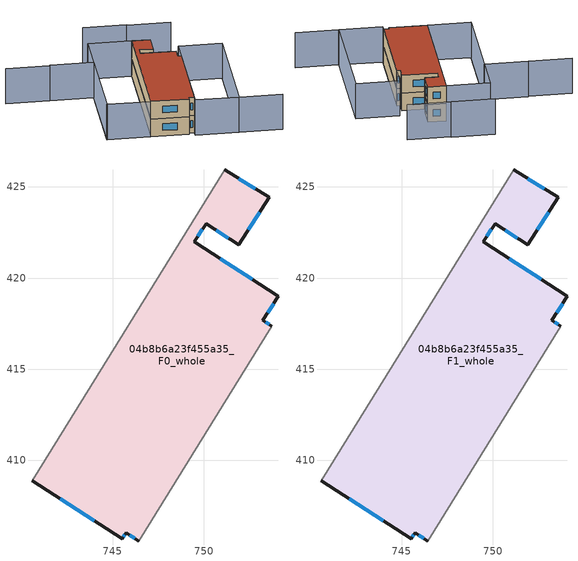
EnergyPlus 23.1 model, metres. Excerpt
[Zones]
04b8b6a23f455a35_F0_whole
 floor ground (EU_floor_Construction): 753.57,424.42 751.9,421.83 750.12,422.98 749.47,421.97 754.08,419 753.23,417.68 753.72,417.36 746.43,405.58 745.73,406.03 745.52,405.7 740.58,408.88 751.14,425.92 z0
 wall outside (EU_wall_Construction): 740.58,408.88 745.52,405.7 745.73,406.03 746.43,405.58 / 753.72,417.36 753.23,417.68 754.08,419 749.47,421.97 750.12,422.98 751.9,421.83 753.57,424.42 751.14,425.92 z0:3
 wall adiabatic (EU_wall_Construction): 751.14,425.92 740.58,408.88 / 746.43,405.58 753.72,417.36 z0:3
 window (EU_Window_Construction): 742.12,407.89 743.98,406.69 / 752.81,424.89 751.9,425.45 / 752.42,422.64 753.05,423.62 / 750.67,422.62 751.35,422.19 / 749.67,422.29 749.91,422.67 / 752.65,419.93 750.91,421.05 / 753.5,418.09 753.82,418.59 / 753.57,417.46 753.38,417.58 / 745.95,405.89 746.21,405.72 / 745.58,405.81 745.66,405.93 z0.93:2.07
04b8b6a23f455a35_F1_whole
 floor to 04b8b6a23f455a35_F0_whole (EU_floor_Construction): 753.57,424.42 751.9,421.83 750.12,422.98 749.47,421.97 754.08,419 753.23,417.68 753.72,417.36 746.43,405.58 745.73,406.03 745.52,405.7 740.58,408.88 751.14,425.92 z3
 wall outside (EU_wall_Construction): 740.58,408.88 745.52,405.7 745.73,406.03 746.43,405.58 / 753.72,417.36 753.23,417.68 754.08,419 749.47,421.97 750.12,422.98 751.9,421.83 753.57,424.42 751.14,425.92 z3:6
 wall adiabatic (EU_wall_Construction): 751.14,425.92 740.58,408.88 / 746.43,405.58 753.72,417.36 z3:6
 window (EU_Window_Construction): 742.12,407.89 743.98,406.69 / 752.81,424.89 751.9,425.45 / 752.42,422.64 753.05,423.62 / 750.67,422.62 751.35,422.19 / 749.67,422.29 749.91,422.67 / 752.65,419.93 750.91,421.05 / 753.5,418.09 753.82,418.59 / 753.57,417.46 753.38,417.58 / 745.95,405.89 746.21,405.72 / 745.58,405.81 745.66,405.93 z3.93:5.07
 roof outside (EU_roof_Construction): 746.43,405.58 753.72,417.36 753.23,417.68 754.08,419 749.47,421.97 750.12,422.98 751.9,421.83 753.57,424.42 751.14,425.92 740.58,408.88 745.52,405.7 745.73,406.03 z6
shading: 757.4,397.83 751.7,401.36 / 751.7,401.36 761.1,416.53 / 736.52,427.78 742.22,424.24 / 742.22,424.24 734.83,412.31 / 730.77,431.23 736.47,427.7 / 759.62,426.88 753.92,430.41 / 753.94,430.44 748.24,433.97 / 746.02,404.92 755.43,420.11 / 755.43,420.11 761.13,416.58 / 761.13,416.58 751.72,401.39 / 751.72,401.39 746.02,404.92 / 751.14,425.92 740.56,408.84 / 740.56,408.84 734.86,412.37 / 734.86,412.37 745.44,429.45 / 745.44,429.45 751.14,425.92 z0:6
[Building]
EU S2 Campaign: North Axis=0; Terrain=City; Solar Distribution=FullExterior
[Site:Location]
Montreal-Trudeau.Intl.AP: Latitude=45.4667; Longitude=-73.75; Time Zone=-5; Elevation=36
[SizingPeriod:WeatherFileDays]
AnnualSizingPeriod: Begin Month=1; Begin Day of Month=1; End Month=12; End Day of Month=31; Day of Week for Start Day=Monday; Use Weather File Daylight Saving Period=No; Use Weather File Rain and Snow Indicators=No
[MATERIAL]
EU_InternalMass_Material: Roughness=MediumRough; Thickness=0.1; Conductivity=1; Density=1800; Specific Heat=900; Thermal Absorptance=0.9; Solar Absorptance=0.7; Visible Absorptance=0.7
[MATERIAL:NOMASS] Roughness=MediumRough; Thermal Absorptance=0.9; Solar Absorptance=0.7; Visible Absorptance=0.7
Name | Thermal Resistance
EU_wall_NoMass; EU_floor_NoMass | 1.36485
EU_roof_NoMass | 2.55992
[WINDOWMATERIAL:SIMPLEGLAZINGSYSTEM]
EU_Window_SimpleGlazing: UFactor=3.92339; Solar Heat Gain Coefficient=0.8; Visible Transmittance=0.8
[CONSTRUCTION]
EU_wall_Construction: EU_wall_NoMass
EU_roof_Construction: EU_roof_NoMass
EU_floor_Construction: EU_floor_NoMass
EU_Window_Construction: EU_Window_SimpleGlazing
EU_InternalMass_Construction: EU_InternalMass_Material
[ZONE] Type=1; Multiplier=1; Ceiling Height=autocalculate; Floor Area=autocalculate; Part of Total Floor Area=Yes
Name | Volume
04b8b6a23f455a35_F0_whole | 342.853
04b8b6a23f455a35_F1_whole | 342.851
[INTERNALMASS] Construction=EU_InternalMass_Construction; Surface Area=114.286
Name | Zone or ZoneList
04b8b6a23f455a35_F0_whole_EU_InternalMass | 04b8b6a23f455a35_F0_whole
04b8b6a23f455a35_F1_whole_EU_InternalMass | 04b8b6a23f455a35_F1_whole
[OTHEREQUIPMENT] Fuel Type=Electricity; Design Level Calculation Method=Watts/Area; Power per Zone Floor Area=1; Fraction Latent=0; Fraction Radiant=0; Fraction Lost=0; Carbon Dioxide Generation Rate=0; EndUse Subcategory=EU_Step8_InternalGains
Name | Zone or ZoneList or Space or SpaceList | Schedule
EU_Step8_InternalGain_04b8b6a23f455a35_F0_whole_f000 | 04b8b6a23f455a35_F0_whole | EU_Step8_GainSchedule_04b8b6a23f455a35_F0_whole_f000
EU_Step8_InternalGain_04b8b6a23f455a35_F1_whole_f000 | 04b8b6a23f455a35_F1_whole | EU_Step8_GainSchedule_04b8b6a23f455a35_F1_whole_f000
[ZONEVENTILATION:DESIGNFLOWRATE] Schedule=EU_AlwaysOn; Design Flow Rate Calculation Method=AirChanges/Hour; Air Changes per Hour=0.860309; Ventilation Type=Natural; Fan Pressure Rise=0; Fan Total Efficiency=1; Constant Term Coefficient=1; Temperature Term Coefficient=0; Velocity Term Coefficient=0; Velocity Squared Term Coefficient=0; Minimum Indoor Temperature=-100; Maximum Indoor Temperature=100; Delta Temperature=-100; Minimum Outdoor Temperature=-100; Maximum Outdoor Temperature=100; Maximum Wind Speed=40
Name | Zone or ZoneList or Space or SpaceList
EU_ConstantAir_04b8b6a23f455a35_F0_whole | 04b8b6a23f455a35_F0_whole
EU_ConstantAir_04b8b6a23f455a35_F1_whole | 04b8b6a23f455a35_F1_whole
[HVACTEMPLATE:THERMOSTAT] Constant Heating Setpoint=20; Constant Cooling Setpoint=50
EU_HeatOnly_04b8b6a23f455a35_F0_whole; EU_HeatOnly_04b8b6a23f455a35_F1_whole
[HVACTEMPLATE:ZONE:IDEALLOADSAIRSYSTEM] System Availability Schedule=EU_AlwaysOn; Maximum Heating Supply Air Temperature=50; Minimum Cooling Supply Air Temperature=13; Maximum Heating Supply Air Humidity Ratio=0.0156; Minimum Cooling Supply Air Humidity Ratio=0.0077; Heating Limit=NoLimit; Cooling Limit=NoLimit; Heating Availability Schedule=EU_AlwaysOn; Cooling Availability Schedule=EU_CoolingOff; Dehumidification Control Type=ConstantSensibleHeatRatio; Cooling Sensible Heat Ratio=0.7; Dehumidification Setpoint=60; Humidification Control Type=None; Humidification Setpoint=30; Outdoor Air Method=None; Outdoor Air Flow Rate per Person=0.00944; Outdoor Air Flow Rate per Zone Floor Area=0; Outdoor Air Flow Rate per Zone=0; Demand Controlled Ventilation Type=None; Outdoor Air Economizer Type=NoEconomizer; Heat Recovery Type=None; Sensible Heat Recovery Effectiveness=0.7; Latent Heat Recovery Effectiveness=0.65
Name | Template Thermostat
04b8b6a23f455a35_F0_whole | EU_HeatOnly_04b8b6a23f455a35_F0_whole
04b8b6a23f455a35_F1_whole | EU_HeatOnly_04b8b6a23f455a35_F1_whole
[SIZING:ZONE] Zone Cooling Design Supply Air Temperature Input Method=SupplyAirTemperature; Zone Cooling Design Supply Air Temperature=13; Zone Heating Design Supply Air Temperature Input Method=SupplyAirTemperature; Zone Heating Design Supply Air Temperature=50; Zone Cooling Design Supply Air Humidity Ratio=0.008; Zone Heating Design Supply Air Humidity Ratio=0.008; Cooling Design Air Flow Method=DesignDay; Cooling Design Air Flow Rate=0; Cooling Minimum Air Flow per Zone Floor Area=0.000762; Cooling Minimum Air Flow=0; Cooling Minimum Air Flow Fraction=0.2; Heating Design Air Flow Method=DesignDay; Heating Design Air Flow Rate=0; Heating Maximum Air Flow per Zone Floor Area=0.002032; Heating Maximum Air Flow=0.141576; Heating Maximum Air Flow Fraction=0.3; Account for Dedicated Outdoor Air System=No; Dedicated Outdoor Air System Control Strategy=NeutralSupplyAir; Dedicated Outdoor Air Low Setpoint Temperature for Design=autosize; Dedicated Outdoor Air High Setpoint Temperature for Design=autosize; Zone Load Sizing Method=Sensible Load Only No Latent Load; Zone Latent Cooling Design Supply Air Humidity Ratio Input Method=HumidityRatioDifference; Zone Cooling Design Supply Air Humidity Ratio Difference=0.005; Zone Latent Heating Design Supply Air Humidity Ratio Input Method=HumidityRatioDifference; Zone Humidification Design Supply Air Humidity Ratio Difference=0.005
04b8b6a23f455a35_F0_whole; 04b8b6a23f455a35_F1_whole
[SCHEDULE:CONSTANT]
Name | Hourly Value
EU_AlwaysOn | 1
EU_CoolingOff | 0
[SCHEDULE:FILE] Column Number=1; Rows to Skip at Top=0; Number of Hours of Data=8760; Column Separator=Comma; Interpolate to Timestep=No; Minutes per Item=60; Adjust Schedule for Daylight Savings=Yes
Name | File
EU_Step8_GainSchedule_04b8b6a23f455a35_F0_whole_f000 | ../../schedules/04b8b6a23f455a35/04b8b6a23f455a35_F0_whole_f000_gain.csv
EU_Step8_GainSchedule_04b8b6a23f455a35_F1_whole_f000 | ../../schedules/04b8b6a23f455a35/04b8b6a23f455a35_F1_whole_f000_gain.csv
